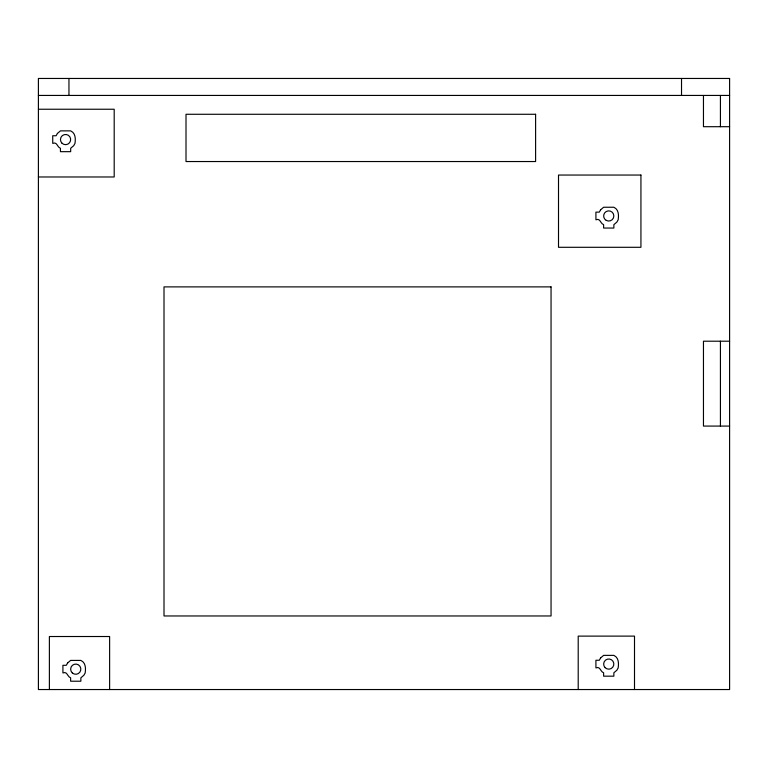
<?xml version="1.0" encoding="UTF-8"?>
<svg xmlns="http://www.w3.org/2000/svg" width="768" height="768" viewBox="0 0 768 768"><rect width="100%" height="100%" fill="white"/><g stroke="black" fill="none" stroke-linecap="round" stroke-linejoin="round"><path stroke-width="1.15" d="M38.4 95.434L729.6 95.434M38.4 109.238L114.192 109.238L114.192 176.976L38.4 176.976M729.6 126.701L703.459 126.701L703.459 95.434M729.6 341.203L703.459 341.203L703.459 426.077L729.6 426.077M720.432 95.434L720.432 126.701M720.432 341.203L720.432 426.077M681.523 78.461L681.523 95.434M634.502 689.539L634.502 636.115L578.208 636.115L578.208 689.539M109.622 689.539L109.622 636.518L49.382 636.518L49.382 689.539M68.957 78.461L68.957 95.434M57.427 133.43L56.122 135.744L52.723 135.754L52.742 143.395C57.216 141.456 57.053 147.168 60.442 148.272L60.442 151.67L70.675 151.67L70.675 148.272L73.69 145.699L74.995 143.386C75.648 138.787 75.619 133.094 70.675 130.867L60.442 130.867L57.427 133.43M67.613 662.986L66.307 665.299L62.909 665.309L62.928 672.95C67.402 671.011 67.238 676.714 70.627 677.827L70.627 681.216L80.861 681.216L80.861 677.827L83.875 675.254L85.181 672.941C85.834 668.333 85.805 662.65 80.861 660.413L70.627 660.413L67.613 662.986M600.614 209.818L599.299 212.131L595.91 212.141L595.93 219.782C600.403 217.843 600.24 223.546 603.619 224.659L603.619 228.048L613.862 228.048L613.862 224.659L616.877 222.086L618.182 219.773C618.835 215.165 618.797 209.482 613.862 207.245L603.619 207.245L600.614 209.818M600.614 657.946L599.299 660.259L595.91 660.269L595.93 667.91C600.403 665.971 600.24 671.674 603.619 672.787L603.619 676.176L613.862 676.176L613.862 672.778L616.877 670.214L618.182 667.901C618.835 663.293 618.797 657.61 613.862 655.373L603.619 655.373L600.614 657.946M729.6 78.461L38.4 78.461L38.4 689.539L729.6 689.539L729.6 78.461M535.603 114.278L186.01 114.278L186.01 161.539L535.603 161.539L535.603 114.278M640.934 175.046L558.509 175.046L558.509 247.296L640.934 247.296L640.934 175.046M551.05 286.886L164.006 286.886L164.006 615.965L551.05 615.965L551.05 286.886M72.278 672.902A5.088 5.088 0 0 0 80.707 670.301A5.088 5.088 0 0 0 74.246 664.301A5.088 5.088 0 0 0 72.278 672.902M605.146 667.68A5.088 5.088 0 0 0 613.661 665.395A5.088 5.088 0 0 0 607.421 659.165A5.088 5.088 0 0 0 605.146 667.68M606.192 220.358A5.088 5.088 0 0 0 613.834 215.952A5.088 5.088 0 0 0 606.192 211.546A5.088 5.088 0 0 0 606.192 220.358M61.987 143.203A5.088 5.088 0 0 0 70.493 140.842A5.088 5.088 0 0 0 64.195 134.659A5.088 5.088 0 0 0 61.987 143.203"/></g></svg>
